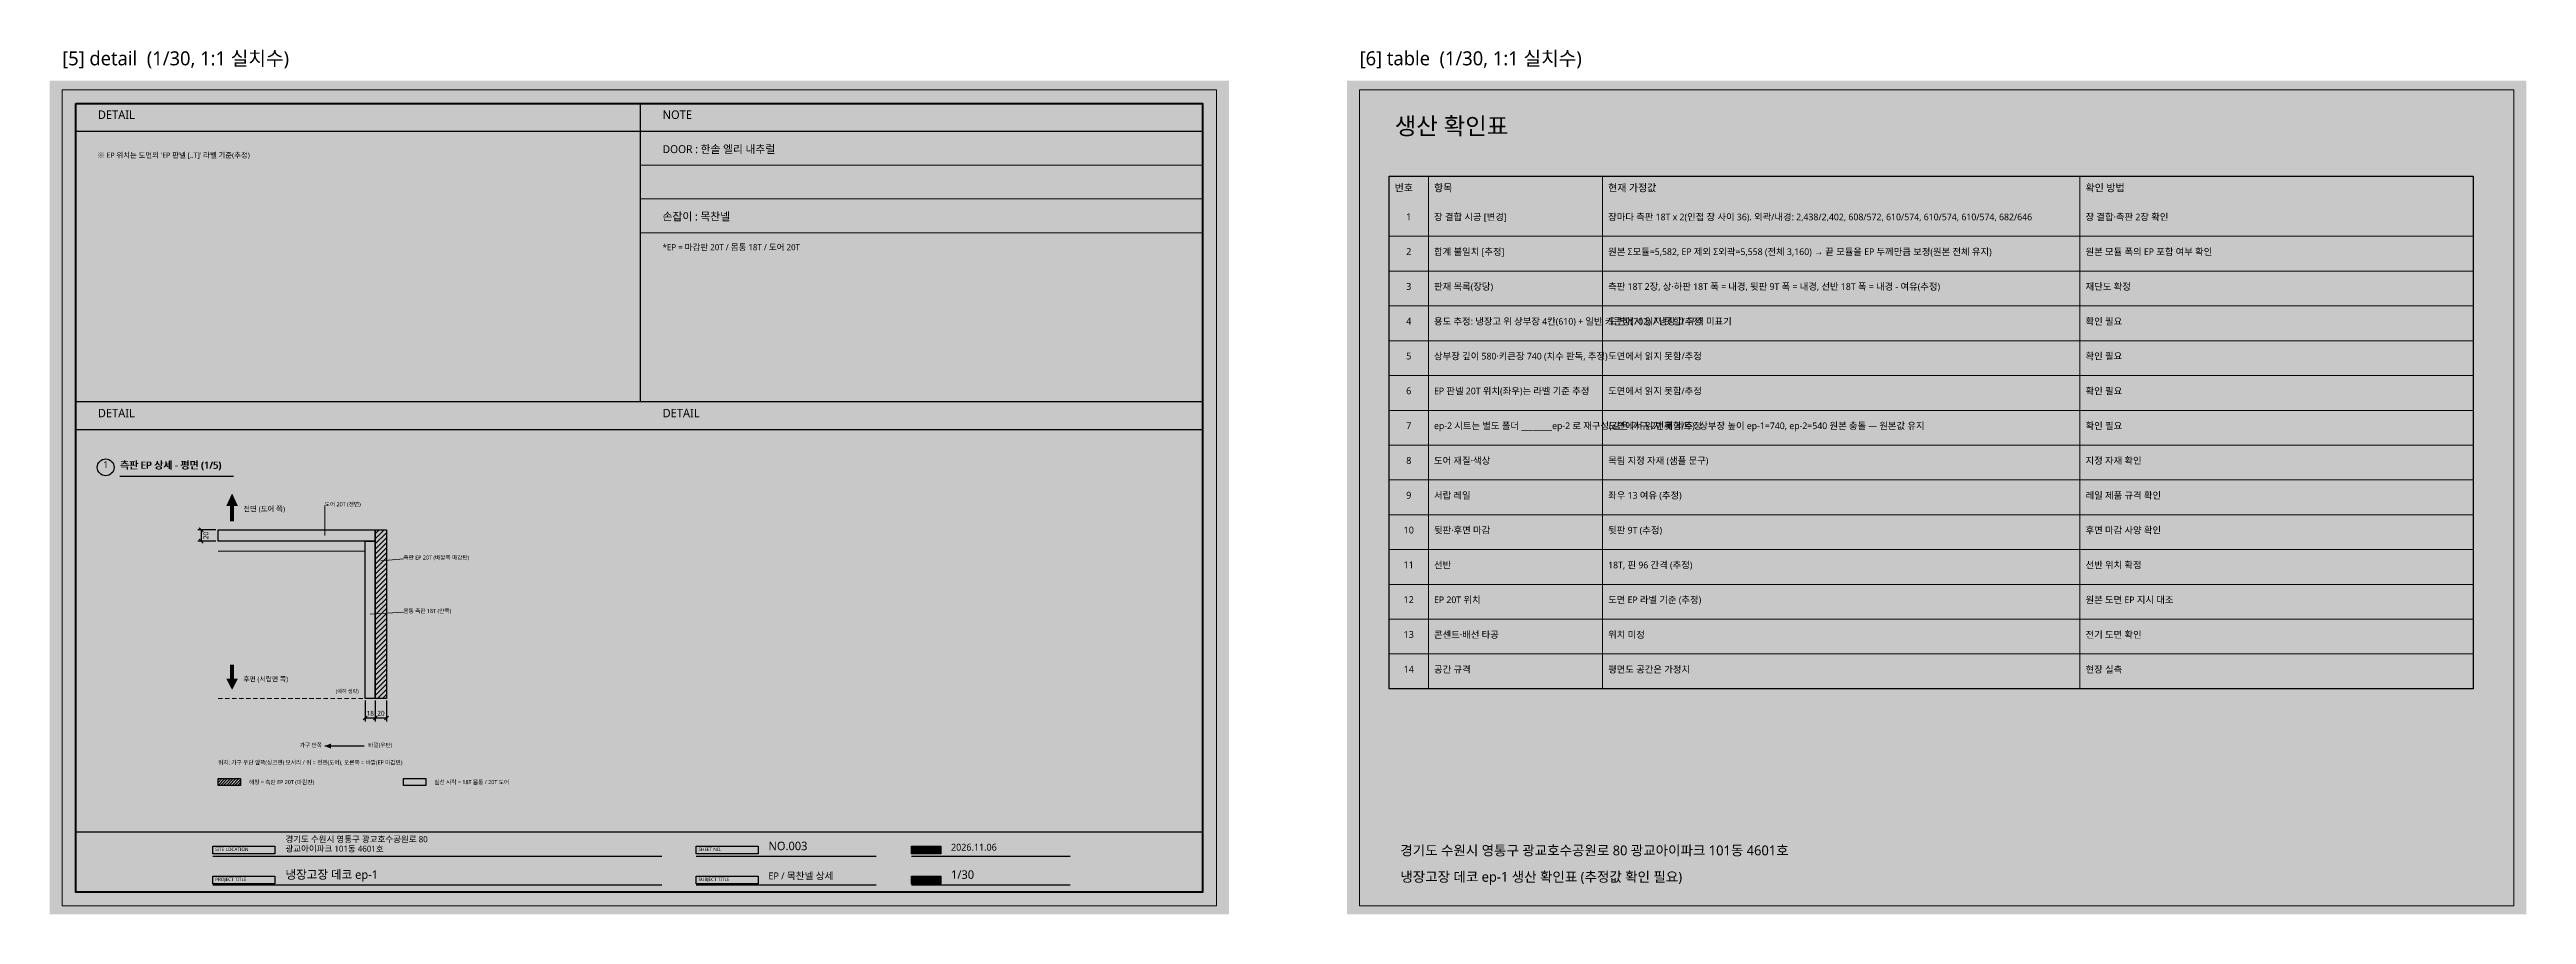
# Model space of a CAD drawing. Header units: millimetres. Extents: x 0 to 79590, y 0 to 12326.
# Drawn here: x 53130 to 79590, y 0 to 9244 of the extents above; entities that cross this region are included whole.
import ezdxf
from ezdxf.enums import TextEntityAlignment as Align

# ---------------------------------------------------------------- set-up
doc = ezdxf.new("R2010")
doc.units = ezdxf.units.MM
doc.header["$LTSCALE"] = 25
doc.layers.add('BG', color=7, linetype='Continuous', lineweight=0)
for name, color, linetype, lineweight, true_color in [('DIM', 7, 'Continuous', 13, 0x969696), ('FRAME', 7, 'Continuous', 100, 0x000000), ('NOTE_BLUE', 7, 'Continuous', 9, 0x0000ff), ('NOTE_RED', 7, 'Continuous', 25, 0xde0038), ('OUTLINE', 7, 'Continuous', 25, 0x000000), ('TEXT', 7, 'Continuous', 13, 0x000000), ('THIN', 7, 'Continuous', 5, 0x6e6e6e)]:
    doc.layers.add(name, color=color, linetype=linetype, lineweight=lineweight, true_color=true_color)
doc.layers.add('SHEET_FRAME_INFO', color=8, linetype='Continuous')
doc.styles.add('MALGUN', font='malgun.ttf')
doc.dimstyles.new('KAB', dxfattribs={"dimscale": 25, "dimtxt": 1.73, "dimasz": 0, "dimexe": 1.2, "dimexo": 0.8, "dimgap": 0.8, "dimtad": 1, "dimdec": 0, "dimtxsty": 'MALGUN', "dimtsz": 0.7, "dimcen": 2.5, "dimclrd": 256, "dimclre": 256, "dimclrt": 256, "dimazin": 3, "dimtfac": 1, "dimtmove": 0, "dimatfit": 3})

# ---------------------------------------------------------------- blocks, each defined once
blk = doc.blocks.new('FRAME_SHEET5')
at = {"layer": 'FRAME', "true_color": 0x555555}
h = blk.add_hatch(color=7, dxfattribs=at)
h.dxf.hatch_style = 1
h.paths.add_polyline_path([(1746, 729), (2406, 729), (2406, 648), (1746, 648)])
h = blk.add_hatch(color=7, dxfattribs=at)
h.dxf.hatch_style = 1
h.paths.add_polyline_path([(6909, 729), (7569, 729), (7569, 648), (6909, 648)])
h = blk.add_hatch(color=7, dxfattribs=at)
h.dxf.hatch_style = 1
h.paths.add_polyline_path([(9207, 729), (9522, 729), (9522, 648), (9207, 648)])
h = blk.add_hatch(color=7, dxfattribs=at)
h.dxf.hatch_style = 1
h.paths.add_polyline_path([(1746, 408), (2406, 408), (2406, 327), (1746, 327)])
h = blk.add_hatch(color=7, dxfattribs=at)
h.dxf.hatch_style = 1
h.paths.add_polyline_path([(6909, 408), (7569, 408), (7569, 327), (6909, 327)])
h = blk.add_hatch(color=7, dxfattribs=at)
h.dxf.hatch_style = 1
h.paths.add_polyline_path([(9207, 408), (9522, 408), (9522, 327), (9207, 327)])
at = {"layer": 'FRAME', "lineweight": 25, "true_color": 0x000000}
for p, q in [((6309, 8652), (6309, 5481)), ((282, 8370), (12318, 8370)), ((282, 5481), (12318, 5481)), ((282, 5184), (12318, 5184)), ((282, 885), (12318, 885))]:
    blk.add_line(p, q, dxfattribs=at)
at = {"layer": 'FRAME', "lineweight": 13, "true_color": 0x000000}
for p, q in [((6309, 8007), (12318, 8007)), ((6309, 7647), (12318, 7647)), ((6309, 7284), (12318, 7284))]:
    blk.add_line(p, q, dxfattribs=at)
blk.add_lwpolyline([(135, 8814), (12465, 8814), (12465, 93), (135, 93)], close=True, dxfattribs=at)
at = {"layer": 'FRAME', "lineweight": 100, "true_color": 0x000000}
blk.add_lwpolyline([(282, 8667), (12318, 8667), (12318, 240), (282, 240)], close=True, dxfattribs=at)
at = {"layer": 'OUTLINE', "lineweight": 25, "true_color": 0x000000}
for p, q in [((1746, 624), (6540, 624)), ((6909, 624), (8829, 624)), ((9207, 624), (10902, 624)), ((1746, 318), (6540, 318)), ((6909, 318), (8829, 318)), ((9207, 318), (10902, 318))]:
    blk.add_line(p, q, dxfattribs=at)
for points in [[(1746, 729), (2406, 729), (2406, 648), (1746, 648)], [(6909, 729), (7569, 729), (7569, 648), (6909, 648)], [(9207, 729), (9522, 729), (9522, 648), (9207, 648)], [(1746, 408), (2406, 408), (2406, 327), (1746, 327)], [(6909, 408), (7569, 408), (7569, 327), (6909, 327)], [(9207, 408), (9522, 408), (9522, 327), (9207, 327)]]:
    blk.add_lwpolyline(points, close=True, dxfattribs=at)
at = {"layer": 'TEXT', "true_color": 0x000000, "style": 'MALGUN'}
for s, height, p in [('DETAIL', 90.72, (516, 8475)), ('NOTE', 90.72, (6549, 8475)), ('DETAIL', 90.72, (516, 5286)), ('DETAIL', 90.72, (6549, 5286)), ('경기도 수원시 영통구 광교호수공원로 80', 64.8, (2520, 753)), ('광교아이파크 101동 4601호', 64.8, (2520, 651)), ('NO.003', 90.72, (7680, 660)), ('2026.11.06', 73.44, (9630, 660)), ('냉장고장 데코 ep-1', 90.72, (2520, 354)), ('EP / 목찬넬 상세', 73.44, (7680, 354)), ('1/30', 90.72, (9630, 354))]:
    blk.add_text(s, height=height, dxfattribs=at).set_placement(p, align=Align.BOTTOM_LEFT)
at = {"layer": 'TEXT', "true_color": 0xffffff, "style": 'MALGUN'}
for s, p in [('SITE LOCATION', (1770, 667.5)), ('SHEET NO.', (6933, 667.5)), ('DATE', (9231, 667.5)), ('PROJECT TITLE', (1770, 346.5)), ('SUBJECT TITLE', (6933, 346.5)), ('SCALE', (9231, 346.5))]:
    blk.add_text(s, height=36.72, dxfattribs=at).set_placement(p, align=Align.BOTTOM_LEFT)
blk = doc.blocks.new('NOTE_S5')
at = {"layer": 'NOTE_BLUE', "true_color": 0x0000ff, "style": 'MALGUN'}
blk.add_text('*EP = 마감판 20T / 몸통 18T / 도어 20T', height=64.8, dxfattribs=at).set_placement((6549, 7080), align=Align.BOTTOM_LEFT)
at = {"layer": 'NOTE_RED', "true_color": 0xde0038, "style": 'MALGUN'}
for s, height, p in [("※ EP 위치는 도면의 'EP 판넬 [..T]' 라벨 기준(추정)", 56.16, (510, 8070)), ('손잡이 : 목찬넬', 84.2, (6549, 7392))]:
    blk.add_text(s, height=height, dxfattribs=at).set_placement(p, align=Align.BOTTOM_LEFT)
at = {"layer": 'TEXT', "true_color": 0x000000, "style": 'MALGUN'}
blk.add_text('DOOR : 한솔 엘리 내추럴', height=84.24, dxfattribs=at).set_placement((6549, 8112), align=Align.BOTTOM_LEFT)
blk = doc.blocks.new('FRAME_SHEET6')
at = {"layer": 'FRAME', "true_color": 0x555555}
h = blk.add_hatch(color=7, dxfattribs=at)
h.dxf.hatch_style = 1
h.paths.add_polyline_path([(450, 7890), (12030, 7890), (12030, 7620), (450, 7620)])
at = {"layer": 'FRAME', "lineweight": 13, "true_color": 0x000000}
for p, q in [((870, 7890), (870, 2412)), ((2730, 7890), (2730, 2412)), ((7830, 7890), (7830, 2412)), ((450, 7248), (12030, 7248)), ((450, 6876), (12030, 6876)), ((450, 6504), (12030, 6504)), ((450, 6132), (12030, 6132)), ((450, 5760), (12030, 5760)), ((450, 5388), (12030, 5388)), ((450, 5016), (12030, 5016)), ((450, 4644), (12030, 4644)), ((450, 4272), (12030, 4272)), ((450, 3900), (12030, 3900)), ((450, 3528), (12030, 3528)), ((450, 3156), (12030, 3156)), ((450, 2784), (12030, 2784))]:
    blk.add_line(p, q, dxfattribs=at)
blk.add_lwpolyline([(135, 8814), (12465, 8814), (12465, 93), (135, 93)], close=True, dxfattribs=at)
at = {"layer": 'FRAME', "lineweight": 25, "true_color": 0x000000}
blk.add_lwpolyline([(450, 7890), (12030, 7890), (12030, 2412), (450, 2412)], close=True, dxfattribs=at)
at = {"layer": 'NOTE_BLUE', "true_color": 0x0000ff, "style": 'MALGUN'}
for s, height, p in [('장 결합·측판 2장 확인', 71.28, (7890, 7398)), ('원본 모듈 폭의 EP 포함 여부 확인', 71.28, (7890, 7026)), ('재단도 확정', 71.3, (7890, 6654)), ('확인 필요', 71.3, (7890, 6282)), ('확인 필요', 71.3, (7890, 5910)), ('확인 필요', 71.3, (7890, 5538)), ('확인 필요', 71.3, (7890, 5166)), ('지정 자재 확인', 71.3, (7890, 4794)), ('레일 제품 규격 확인', 71.28, (7890, 4422)), ('후면 마감 사양 확인', 71.28, (7890, 4050)), ('선반 위치 확정', 71.3, (7890, 3678)), ('원본 도면 EP 지시 대조', 71.28, (7890, 3306)), ('전기 도면 확인', 71.3, (7890, 2934)), ('현장 실측', 71.3, (7890, 2562))]:
    blk.add_text(s, height=height, dxfattribs=at).set_placement(p, align=Align.BOTTOM_LEFT)
at = {"layer": 'NOTE_RED', "true_color": 0xde0038, "style": 'MALGUN'}
for s, height, p in [('장마다 측판 18T x 2(인접 장 사이 36). 외곽/내경: 2,438/2,402, 608/572, 610/574, 610/574, 610/574, 682/646', 71.28, (2790, 7398)), ('원본 Σ모듈=5,582, EP 제외 Σ외곽=5,558 (전체 3,160) → 끝 모듈을 EP 두께만큼 보정(원본 전체 유지)', 71.28, (2790, 7026)), ('측판 18T 2장, 상·하판 18T 폭 = 내경, 뒷판 9T 폭 = 내경, 선반 18T 폭 = 내경 - 여유(추정)', 71.28, (2790, 6654)), ('도면에서 읽지 못함/추정', 71.28, (2790, 6282)), ('도면에서 읽지 못함/추정', 71.28, (2790, 5910)), ('도면에서 읽지 못함/추정', 71.28, (2790, 5538)), ('도면에서 읽지 못함/추정', 71.28, (2790, 5166)), ('목림 지정 자재 (샘플 문구)', 71.28, (2790, 4794)), ('좌우 13 여유 (추정)', 71.28, (2790, 4422)), ('뒷판 9T (추정)', 71.3, (2790, 4050)), ('18T, 핀 96 간격 (추정)', 71.28, (2790, 3678)), ('도면 EP 라벨 기준 (추정)', 71.28, (2790, 3306)), ('위치 미정', 71.3, (2790, 2934)), ('평면도 공간은 가정치', 71.28, (2790, 2562))]:
    blk.add_text(s, height=height, dxfattribs=at).set_placement(p, align=Align.BOTTOM_LEFT)
at = {"layer": 'TEXT', "true_color": 0x000000, "style": 'MALGUN'}
for s, height, p in [('생산 확인표', 183.6, (510, 8280)), ('장 결합 시공 [변경]', 71.28, (930, 7398)), ('합계 불일치 [추정]', 71.28, (930, 7026)), ('판재 목록(장당)', 71.3, (930, 6654)), ('용도 추정: 냉장고 위 상부장 4칸(610) + 일반 키큰장(702) / 냉장고 규격 미표기', 71.28, (930, 6282)), ('상부장 깊이 580·키큰장 740 (치수 판독, 추정)', 71.28, (930, 5910)), ('EP 판넬 20T 위치(좌우)는 라벨 기준 추정', 71.28, (930, 5538)), ('ep-2 시트는 별도 폴더 ________ep-2 로 재구성(같은 가구 2번째 시트). 상부장 높이 ep-1=740, ep-2=540 원본 충돌 — 원본값 유지', 71.28, (930, 5166)), ('도어 재질·색상', 71.3, (930, 4794)), ('서랍 레일', 71.3, (930, 4422)), ('뒷판·후면 마감', 71.3, (930, 4050)), ('선반', 71.3, (930, 3678)), ('EP 20T 위치', 71.3, (930, 3306)), ('콘센트·배선 타공', 71.3, (930, 2934)), ('공간 규격', 71.3, (930, 2562)), ('경기도 수원시 영통구 광교호수공원로 80 광교아이파크 101동 4601호', 105.84, (570, 600)), ('냉장고장 데코 ep-1 생산 확인표 (추정값 확인 필요)', 105.84, (570, 318))]:
    blk.add_text(s, height=height, dxfattribs=at).set_placement(p, align=Align.BOTTOM_LEFT)
at = {"layer": 'TEXT', "true_color": 0xffffff, "style": 'MALGUN'}
for s, p in [('번호', (510, 7704)), ('항목', (930, 7704)), ('현재 가정값', (2790, 7704)), ('확인 방법', (7890, 7704))]:
    blk.add_text(s, height=77.8, dxfattribs=at).set_placement(p, align=Align.BOTTOM_LEFT)
at = {"layer": 'TEXT', "true_color": 0x000000, "style": 'MALGUN'}
for s, p in [('1', (660, 7398)), ('2', (660, 7026)), ('3', (660, 6654)), ('4', (660, 6282)), ('5', (660, 5910)), ('6', (660, 5538)), ('7', (660, 5166)), ('8', (660, 4794)), ('9', (660, 4422)), ('10', (660, 4050)), ('11', (660, 3678)), ('12', (660, 3306)), ('13', (660, 2934)), ('14', (660, 2562))]:
    blk.add_text(s, height=73.4, dxfattribs=at).set_placement(p, align=Align.BOTTOM_CENTER)
blk = doc.blocks.new('DETAIL_EP_S5')
at = {"layer": 'OUTLINE', "true_color": 0x000000}
h = blk.add_hatch(color=7, dxfattribs=at)
h.dxf.hatch_style = 1
h.paths.add_polyline_path([(1971, 4200), (1971, 4365), (2013, 4365), (1950, 4500), (1887, 4365), (1929, 4365), (1929, 4200)])
at = {"layer": 'OUTLINE', "true_color": 0xe1e1e1}
h = blk.add_hatch(color=7, dxfattribs=at)
h.dxf.hatch_style = 1
h.paths.add_polyline_path([(2040, 4360.2), (2583.5, 4360.2), (2583.5, 4262.7), (2040, 4262.7)])
at = {"layer": 'OUTLINE', "true_color": 0x000000}
h = blk.add_hatch(color=7, dxfattribs=at)
h.dxf.hatch_style = 1
h.paths.add_polyline_path([(1929, 2670), (1929, 2521.5), (1887, 2521.5), (1950, 2400), (2013, 2521.5), (1971, 2521.5), (1971, 2670)])
at = {"layer": 'OUTLINE', "true_color": 0xe1e1e1}
h = blk.add_hatch(color=7, dxfattribs=at)
h.dxf.hatch_style = 1
h.paths.add_polyline_path([(2040, 2539.8), (2618.3, 2539.8), (2618.3, 2449.8), (2040, 2449.8)])
at = {"layer": 'OUTLINE', "true_color": 0x000000}
h = blk.add_hatch(color=7, dxfattribs=at)
h.dxf.hatch_style = 1
h.paths.add_polyline_path([(2940, 1800), (3006, 1827), (3006, 1773)])
at = {"layer": 'THIN', "lineweight": 5, "true_color": 0xa5a5a5}
h = blk.add_hatch(dxfattribs=at)
h.set_pattern_fill('ANSI31', scale=12.0264)
h.paths.add_polyline_path([(3480, 4110), (3600, 4110), (3600, 2310), (3480, 2310)])
h = blk.add_hatch(dxfattribs=at)
h.set_pattern_fill('ANSI31', scale=6.6813)
h.paths.add_polyline_path([(1800, 1452), (2040, 1452), (2040, 1380), (1800, 1380)])
at = {"layer": 'FRAME', "lineweight": 25, "true_color": 0x000000}
blk.add_line((750, 4686), (1963.5, 4686), dxfattribs=at)
at = {"layer": 'NOTE_BLUE', "lineweight": 9, "true_color": 0x0000ff}
for p, q in [((2940, 4371), (2940, 4050)), ((3780, 3801), (3540, 3780)), ((3780, 3231), (3426, 3210))]:
    blk.add_line(p, q, dxfattribs=at)
at = {"layer": 'OUTLINE', "lineweight": 25, "true_color": 0x000000}
blk.add_line((3360, 1800), (2940, 1800), dxfattribs=at)
for points in [[(1800, 4110), (3480, 4110), (3480, 3990), (1800, 3990)], [(3372, 3990), (3480, 3990), (3480, 2310), (3372, 2310)], [(3480, 4110), (3600, 4110), (3600, 2310), (3480, 2310)], [(1800, 1452), (2040, 1452), (2040, 1380), (1800, 1380)], [(3780, 1452), (4020, 1452), (4020, 1380), (3780, 1380)]]:
    blk.add_lwpolyline(points, close=True, dxfattribs=at)
blk.add_circle((600, 4779), 90, dxfattribs=at)
at = {"layer": 'THIN', "lineweight": 5, "true_color": 0x6e6e6e}
for p, q in [((1800, 3882), (3372, 3882)), ((1800, 2310), (1848, 2310)), ((1875, 2310), (1923, 2310)), ((1950, 2310), (1998, 2310)), ((2025, 2310), (2073, 2310)), ((2100, 2310), (2148, 2310)), ((2175, 2310), (2223, 2310)), ((2250, 2310), (2298, 2310)), ((2325, 2310), (2373, 2310)), ((2400, 2310), (2448, 2310)), ((2475, 2310), (2523, 2310)), ((2550, 2310), (2598, 2310)), ((2625, 2310), (2673, 2310)), ((2700, 2310), (2748, 2310)), ((2775, 2310), (2823, 2310)), ((2850, 2310), (2898, 2310)), ((2925, 2310), (2973, 2310)), ((3000, 2310), (3048, 2310)), ((3075, 2310), (3123, 2310)), ((3150, 2310), (3198, 2310)), ((3225, 2310), (3273, 2310)), ((3300, 2310), (3348, 2310)), ((3375, 2310), (3423, 2310)), ((3450, 2310), (3498, 2310)), ((3525, 2310), (3573, 2310))]:
    blk.add_line(p, q, dxfattribs=at)
at = {"layer": 'NOTE_BLUE', "true_color": 0x0000ff, "style": 'MALGUN'}
for s, p in [('도어 20T (전면)', (2940, 4350)), ('측판 EP 20T (바깥쪽 마감판)', (3780, 3780)), ('몸통 측판 18T (안쪽)', (3780, 3210))]:
    blk.add_text(s, height=43.2, dxfattribs=at).set_placement(p, align=Align.BOTTOM_LEFT)
at = {"layer": 'TEXT', "true_color": 0x000000, "style": 'MALGUN'}
blk.add_text('1', height=73.4, dxfattribs=at).set_placement((600, 4749), align=Align.BOTTOM_CENTER)
for s, height, p in [('측판 EP 상세 - 평면 (1/5)', 77.76, (750, 4740)), ('측판 EP 상세 - 평면 (1/5)', 77.76, (756, 4740)), ('전면 (도어 쪽)', 56.16, (2070, 4290)), ('후면 (서랍면 쪽)', 51.84, (2070, 2475)), ('위치: 가구 우단 앞쪽(싱크면) 모서리 / 위 = 전면(도어), 오른쪽 = 바깥(EP 마감면)', 43.2, (1800, 1590)), ('바깥(우단)', 43.2, (3405, 1776)), ('해칭 = 측판 EP 20T (마감판)', 43.2, (2130, 1380)), ('실선 사각 = 18T 몸통 / 20T 도어', 43.2, (4110, 1380))]:
    blk.add_text(s, height=height, dxfattribs=at).set_placement(p, align=Align.BOTTOM_LEFT)
at = {"layer": 'TEXT', "true_color": 0x5a5a5a, "style": 'MALGUN'}
blk.add_text('(이하 생략)', height=38.88, dxfattribs=at).set_placement((3180, 2355), align=Align.BOTTOM_CENTER)
at = {"layer": 'TEXT', "true_color": 0x000000, "style": 'MALGUN'}
blk.add_text('가구 안쪽', height=43.2, dxfattribs=at).set_placement((2910, 1776), align=Align.BOTTOM_RIGHT)
at = {"layer": 'DIM', "lineweight": 13, "true_color": 0x5a5a5a}
blk.add_linear_dim(base=(1620, 4110), p1=(1800, 4110), p2=(1800, 3990), angle=90, text='20', dimstyle='KAB', override={"dimscale": 30, "dimtxt": 1.728, "dimtsz": 0.7}, dxfattribs=at).render()
for base, p1, p2, text in [((3372, 2100), (3372, 2310), (3480, 2310), '18'), ((3480, 2100), (3480, 2310), (3600, 2310), '20')]:
    blk.add_linear_dim(base=base, p1=p1, p2=p2, text=text, dimstyle='KAB', override={"dimscale": 30, "dimtxt": 1.728, "dimtsz": 0.7}, dxfattribs=at).render()

msp = doc.modelspace()

# ---------------------------------------------------------------- hatches: boundary and pattern name
at = {"layer": 'BG', "true_color": 0xffffff}
h = msp.add_hatch(color=7, dxfattribs=at)
h.dxf.hatch_style = 1
h.paths.add_polyline_path([(53130, 0), (65730, 0), (65730, 8910), (53130, 8910)])
h = msp.add_hatch(color=7, dxfattribs=at)
h.dxf.hatch_style = 1
h.paths.add_polyline_path([(66990, 0), (79590, 0), (79590, 8910), (66990, 8910)])

# ---------------------------------------------------------------- block references
for name, p in [('FRAME_SHEET5', (53130, 0)), ('FRAME_SHEET6', (66990, 0)), ('NOTE_S5', (53130, 0)), ('DETAIL_EP_S5', (53130, 0))]:
    msp.add_blockref(name, p)

# ---------------------------------------------------------------- texts
at = {"layer": 'SHEET_FRAME_INFO', "style": 'MALGUN'}
for s, p in [('[5] detail  (1/30, 1:1 실치수)', (53265, 9030)), ('[6] table  (1/30, 1:1 실치수)', (67125, 9030))]:
    msp.add_text(s, height=150, dxfattribs=at).set_placement(p, align=Align.BOTTOM_LEFT)

doc.saveas('drawing.dxf')
